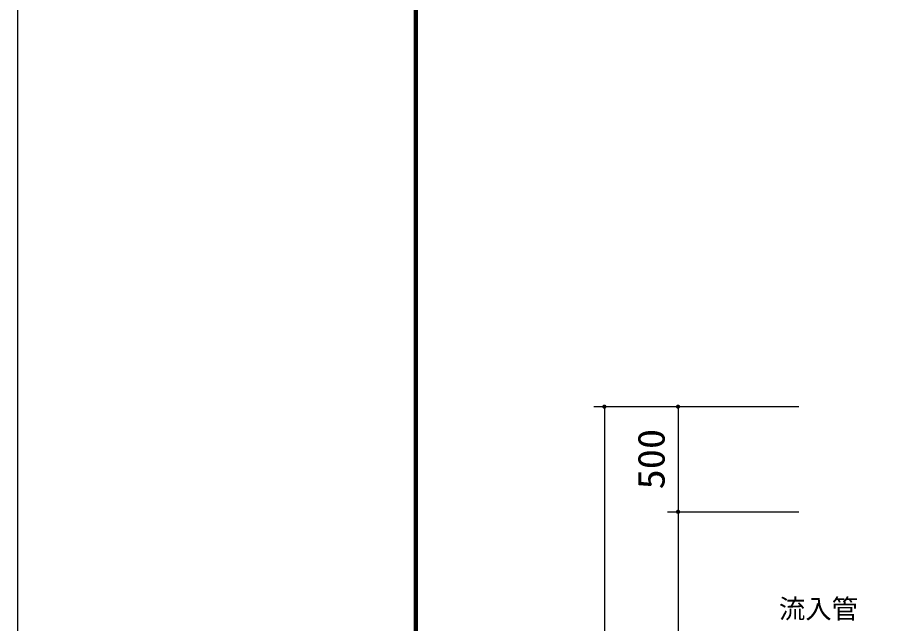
# Model space of a CAD drawing. Units: millimetres, scale not verified. Extents: x -14850 to 14850, y -10500 to 10500.
# Drawn here: x -14850 to -10720, y 1285 to 4168 of the extents above; entities that cross this region are included whole.
import ezdxf
from ezdxf.enums import TextEntityAlignment as Align

# ---------------------------------------------------------------- set-up
doc = ezdxf.new("R2010")
doc.units = ezdxf.units.MM
doc.header["$LTSCALE"] = 50
for name, color, linetype, lineweight in [('0-0_製作', 5, 'Continuous', 25), ('0-1_空気管', 3, 'Continuous', 25), ('0-8_図面枠', 7, 'Continuous', 25), ('0-9_Axis_waku', 7, 'Continuous', 25)]:
    doc.layers.add(name, color=color, linetype=linetype, lineweight=lineweight)
doc.styles.add('ＭＳ ゴシック', font='')
doc.styles.get('ＭＳ ゴシック').set_extended_font_data('MS Gothic')

msp = doc.modelspace()

# ---------------------------------------------------------------- linework, layer by layer
at = {"layer": '0-0_製作', "color": 2}
for p, q in [((-12110.95, 2316.68), (-11710.95, 2316.68)), ((-12060.95, 2316.68), (-12060.95, -683.32)), ((-11760.95, 2316.68), (-11136.33, 2316.68)), ((-11710.95, 2316.68), (-11710.95, 1816.68)), ((-11760.95, 1816.68), (-11136.33, 1816.68)), ((-11710.95, 1816.68), (-11710.95, -183.32))]:
    msp.add_line(p, q, dxfattribs=at)
at = {"layer": '0-0_製作'}
for points in [[(-12070, 2320.94), (-12070.95, 2316.68), (-12070.93, 2317.31)], [(-12070, 2320.94), (-12060.95, 2316.68), (-12070.95, 2316.68)], [(-12060.95, 2316.68), (-12070.87, 2315.43), (-12070.95, 2316.68)], [(-12070, 2320.94), (-12070.93, 2317.31), (-12070.46, 2319.77)], [(-12070.46, 2319.77), (-12070.93, 2317.31), (-12070.77, 2318.55)], [(-12060.95, 2316.68), (-12070.63, 2314.19), (-12070.87, 2315.43)], [(-12060.95, 2316.68), (-12070.25, 2313), (-12070.63, 2314.19)], [(-12060.95, 2316.68), (-12069.71, 2311.86), (-12070.25, 2313)], [(-12069.39, 2322.04), (-12060.95, 2316.68), (-12070, 2320.94)], [(-12060.95, 2316.68), (-12069.04, 2310.8), (-12069.71, 2311.86)], [(-12068.65, 2323.05), (-12060.95, 2316.68), (-12069.39, 2322.04)], [(-12060.95, 2316.68), (-12068.24, 2309.83), (-12069.04, 2310.8)], [(-12067.79, 2323.97), (-12060.95, 2316.68), (-12068.65, 2323.05)], [(-12060.95, 2316.68), (-12067.32, 2308.97), (-12068.24, 2309.83)], [(-12066.83, 2324.77), (-12060.95, 2316.68), (-12067.79, 2323.97)], [(-12060.95, 2316.68), (-12066.31, 2308.24), (-12067.32, 2308.97)], [(-12065.77, 2325.44), (-12060.95, 2316.68), (-12066.83, 2324.77)], [(-12060.95, 2316.68), (-12065.21, 2307.63), (-12066.31, 2308.24)], [(-12064.63, 2325.98), (-12060.95, 2316.68), (-12065.77, 2325.44)], [(-12060.95, 2316.68), (-12064.04, 2307.17), (-12065.21, 2307.63)], [(-12063.44, 2326.36), (-12060.95, 2316.68), (-12064.63, 2325.98)], [(-12060.95, 2316.68), (-12062.82, 2306.86), (-12064.04, 2307.17)], [(-12062.2, 2326.6), (-12060.95, 2316.68), (-12063.44, 2326.36)], [(-12060.95, 2306.68), (-12062.82, 2306.86), (-12060.95, 2316.68)], [(-12060.95, 2326.68), (-12060.95, 2316.68), (-12062.2, 2326.6)], [(-12060.32, 2326.66), (-12060.95, 2316.68), (-12060.95, 2326.68)], [(-12059.07, 2326.5), (-12060.95, 2316.68), (-12060.32, 2326.66)], [(-12057.86, 2326.19), (-12060.95, 2316.68), (-12059.07, 2326.5)], [(-12057.86, 2326.19), (-12050.95, 2316.68), (-12060.95, 2316.68)], [(-12050.95, 2316.68), (-12060.95, 2306.68), (-12060.95, 2316.68)], [(-12050.95, 2316.68), (-12059.7, 2306.76), (-12060.95, 2306.68)], [(-12050.95, 2316.68), (-12058.46, 2306.99), (-12059.7, 2306.76)], [(-12050.95, 2316.68), (-12057.27, 2307.38), (-12058.46, 2306.99)], [(-12056.69, 2325.73), (-12050.95, 2316.68), (-12057.86, 2326.19)], [(-12050.95, 2316.68), (-12056.13, 2307.92), (-12057.27, 2307.38)], [(-12055.59, 2325.12), (-12050.95, 2316.68), (-12056.69, 2325.73)], [(-12050.95, 2316.68), (-12055.07, 2308.59), (-12056.13, 2307.92)], [(-12054.57, 2324.38), (-12050.95, 2316.68), (-12055.59, 2325.12)], [(-12050.95, 2316.68), (-12054.1, 2309.39), (-12055.07, 2308.59)], [(-12053.66, 2323.52), (-12050.95, 2316.68), (-12054.57, 2324.38)], [(-12050.95, 2316.68), (-12053.24, 2310.3), (-12054.1, 2309.39)], [(-12052.86, 2322.56), (-12050.95, 2316.68), (-12053.66, 2323.52)], [(-12050.95, 2316.68), (-12052.51, 2311.32), (-12053.24, 2310.3)], [(-12052.19, 2321.5), (-12050.95, 2316.68), (-12052.86, 2322.56)], [(-12050.95, 2316.68), (-12051.9, 2312.42), (-12052.51, 2311.32)], [(-12051.65, 2320.36), (-12050.95, 2316.68), (-12052.19, 2321.5)], [(-12050.95, 2316.68), (-12051.44, 2313.59), (-12051.9, 2312.42)], [(-12051.26, 2319.17), (-12050.95, 2316.68), (-12051.65, 2320.36)], [(-12050.97, 2316.05), (-12051.44, 2313.59), (-12050.95, 2316.68)], [(-12051.13, 2314.81), (-12051.44, 2313.59), (-12050.97, 2316.05)], [(-12051.03, 2317.93), (-12050.95, 2316.68), (-12051.26, 2319.17)], [(-11720, 2320.94), (-11720.95, 2316.68), (-11720.93, 2317.31)], [(-11720, 2320.94), (-11710.95, 2316.68), (-11720.95, 2316.68)], [(-11710.95, 2316.68), (-11720.87, 2315.43), (-11720.95, 2316.68)], [(-11720, 2320.94), (-11720.93, 2317.31), (-11720.46, 2319.77)], [(-11720.46, 2319.77), (-11720.93, 2317.31), (-11720.77, 2318.55)], [(-11710.95, 2316.68), (-11720.63, 2314.19), (-11720.87, 2315.43)], [(-11710.95, 2316.68), (-11720.25, 2313), (-11720.63, 2314.19)], [(-11710.95, 2316.68), (-11719.71, 2311.86), (-11720.25, 2313)], [(-11719.39, 2322.04), (-11710.95, 2316.68), (-11720, 2320.94)], [(-11710.95, 2316.68), (-11719.04, 2310.8), (-11719.71, 2311.86)], [(-11718.65, 2323.05), (-11710.95, 2316.68), (-11719.39, 2322.04)], [(-11710.95, 2316.68), (-11718.24, 2309.83), (-11719.04, 2310.8)], [(-11717.79, 2323.97), (-11710.95, 2316.68), (-11718.65, 2323.05)], [(-11710.95, 2316.68), (-11717.32, 2308.97), (-11718.24, 2309.83)], [(-11716.83, 2324.77), (-11710.95, 2316.68), (-11717.79, 2323.97)], [(-11710.95, 2316.68), (-11716.31, 2308.24), (-11717.32, 2308.97)], [(-11715.77, 2325.44), (-11710.95, 2316.68), (-11716.83, 2324.77)], [(-11710.95, 2316.68), (-11715.21, 2307.63), (-11716.31, 2308.24)], [(-11714.63, 2325.98), (-11710.95, 2316.68), (-11715.77, 2325.44)], [(-11710.95, 2316.68), (-11714.04, 2307.17), (-11715.21, 2307.63)], [(-11713.44, 2326.36), (-11710.95, 2316.68), (-11714.63, 2325.98)], [(-11710.95, 2316.68), (-11712.82, 2306.86), (-11714.04, 2307.17)], [(-11712.2, 2326.6), (-11710.95, 2316.68), (-11713.44, 2326.36)], [(-11710.95, 2306.68), (-11712.82, 2306.86), (-11710.95, 2316.68)], [(-11710.95, 2326.68), (-11710.95, 2316.68), (-11712.2, 2326.6)], [(-11710.32, 2326.66), (-11710.95, 2316.68), (-11710.95, 2326.68)], [(-11709.07, 2326.5), (-11710.95, 2316.68), (-11710.32, 2326.66)], [(-11707.86, 2326.19), (-11710.95, 2316.68), (-11709.07, 2326.5)], [(-11707.86, 2326.19), (-11700.95, 2316.68), (-11710.95, 2316.68)], [(-11700.95, 2316.68), (-11710.95, 2306.68), (-11710.95, 2316.68)], [(-11700.95, 2316.68), (-11709.7, 2306.76), (-11710.95, 2306.68)], [(-11700.95, 2316.68), (-11708.46, 2306.99), (-11709.7, 2306.76)], [(-11700.95, 2316.68), (-11707.27, 2307.38), (-11708.46, 2306.99)], [(-11706.69, 2325.73), (-11700.95, 2316.68), (-11707.86, 2326.19)], [(-11700.95, 2316.68), (-11706.13, 2307.92), (-11707.27, 2307.38)], [(-11705.59, 2325.12), (-11700.95, 2316.68), (-11706.69, 2325.73)], [(-11700.95, 2316.68), (-11705.07, 2308.59), (-11706.13, 2307.92)], [(-11704.57, 2324.38), (-11700.95, 2316.68), (-11705.59, 2325.12)], [(-11700.95, 2316.68), (-11704.1, 2309.39), (-11705.07, 2308.59)], [(-11703.66, 2323.52), (-11700.95, 2316.68), (-11704.57, 2324.38)], [(-11700.95, 2316.68), (-11703.24, 2310.3), (-11704.1, 2309.39)], [(-11702.86, 2322.56), (-11700.95, 2316.68), (-11703.66, 2323.52)], [(-11700.95, 2316.68), (-11702.51, 2311.32), (-11703.24, 2310.3)], [(-11702.19, 2321.5), (-11700.95, 2316.68), (-11702.86, 2322.56)], [(-11700.95, 2316.68), (-11701.9, 2312.42), (-11702.51, 2311.32)], [(-11701.65, 2320.36), (-11700.95, 2316.68), (-11702.19, 2321.5)], [(-11700.95, 2316.68), (-11701.44, 2313.59), (-11701.9, 2312.42)], [(-11701.26, 2319.17), (-11700.95, 2316.68), (-11701.65, 2320.36)], [(-11700.97, 2316.05), (-11701.44, 2313.59), (-11700.95, 2316.68)], [(-11701.13, 2314.81), (-11701.44, 2313.59), (-11700.97, 2316.05)], [(-11701.03, 2317.93), (-11700.95, 2316.68), (-11701.26, 2319.17)], [(-12060.95, 2306.68), (-12061.58, 2306.7), (-12062.82, 2306.86)], [(-11710.95, 2306.68), (-11711.58, 2306.7), (-11712.82, 2306.86)], [(-11720.46, 1819.77), (-11720.95, 1816.68), (-11720.93, 1817.31)], [(-11720.46, 1819.77), (-11710.95, 1816.68), (-11720.95, 1816.68)], [(-11720.46, 1819.77), (-11720.93, 1817.31), (-11720.77, 1818.55)], [(-11720, 1820.94), (-11710.95, 1816.68), (-11720.46, 1819.77)], [(-11719.39, 1822.04), (-11710.95, 1816.68), (-11720, 1820.94)], [(-11718.65, 1823.05), (-11710.95, 1816.68), (-11719.39, 1822.04)], [(-11717.79, 1823.97), (-11710.95, 1816.68), (-11718.65, 1823.05)], [(-11716.83, 1824.77), (-11710.95, 1816.68), (-11717.79, 1823.97)], [(-11715.77, 1825.44), (-11710.95, 1816.68), (-11716.83, 1824.77)], [(-11714.63, 1825.98), (-11710.95, 1816.68), (-11715.77, 1825.44)], [(-11713.44, 1826.36), (-11710.95, 1816.68), (-11714.63, 1825.98)], [(-11712.2, 1826.6), (-11710.95, 1816.68), (-11713.44, 1826.36)], [(-11710.95, 1826.68), (-11710.95, 1816.68), (-11712.2, 1826.6)], [(-11710.32, 1826.66), (-11710.95, 1816.68), (-11710.95, 1826.68)], [(-11709.07, 1826.5), (-11710.95, 1816.68), (-11710.32, 1826.66)], [(-11709.07, 1826.5), (-11700.95, 1816.68), (-11710.95, 1816.68)], [(-11707.86, 1826.19), (-11700.95, 1816.68), (-11709.07, 1826.5)], [(-11706.69, 1825.73), (-11700.95, 1816.68), (-11707.86, 1826.19)], [(-11705.59, 1825.12), (-11700.95, 1816.68), (-11706.69, 1825.73)], [(-11704.57, 1824.38), (-11700.95, 1816.68), (-11705.59, 1825.12)], [(-11703.66, 1823.52), (-11700.95, 1816.68), (-11704.57, 1824.38)], [(-11702.86, 1822.56), (-11700.95, 1816.68), (-11703.66, 1823.52)], [(-11702.19, 1821.5), (-11700.95, 1816.68), (-11702.86, 1822.56)], [(-11701.65, 1820.36), (-11700.95, 1816.68), (-11702.19, 1821.5)], [(-11701.26, 1819.17), (-11700.95, 1816.68), (-11701.65, 1820.36)], [(-11701.03, 1817.93), (-11700.95, 1816.68), (-11701.26, 1819.17)], [(-11710.95, 1816.68), (-11720.87, 1815.43), (-11720.95, 1816.68)], [(-11710.95, 1816.68), (-11720.63, 1814.19), (-11720.87, 1815.43)], [(-11710.95, 1816.68), (-11720.25, 1813), (-11720.63, 1814.19)], [(-11710.95, 1816.68), (-11719.71, 1811.86), (-11720.25, 1813)], [(-11710.95, 1816.68), (-11719.04, 1810.8), (-11719.71, 1811.86)], [(-11710.95, 1816.68), (-11718.24, 1809.83), (-11719.04, 1810.8)], [(-11710.95, 1816.68), (-11717.32, 1808.97), (-11718.24, 1809.83)], [(-11710.95, 1816.68), (-11716.31, 1808.24), (-11717.32, 1808.97)], [(-11710.95, 1816.68), (-11715.21, 1807.63), (-11716.31, 1808.24)], [(-11710.95, 1816.68), (-11714.04, 1807.17), (-11715.21, 1807.63)], [(-11710.95, 1816.68), (-11712.82, 1806.86), (-11714.04, 1807.17)], [(-11710.95, 1816.68), (-11711.58, 1806.7), (-11712.82, 1806.86)], [(-11710.95, 1806.68), (-11711.58, 1806.7), (-11710.95, 1816.68)], [(-11700.95, 1816.68), (-11710.95, 1806.68), (-11710.95, 1816.68)], [(-11700.95, 1816.68), (-11709.7, 1806.76), (-11710.95, 1806.68)], [(-11700.95, 1816.68), (-11708.46, 1806.99), (-11709.7, 1806.76)], [(-11700.95, 1816.68), (-11707.27, 1807.38), (-11708.46, 1806.99)], [(-11700.95, 1816.68), (-11706.13, 1807.92), (-11707.27, 1807.38)], [(-11700.95, 1816.68), (-11705.07, 1808.59), (-11706.13, 1807.92)], [(-11700.95, 1816.68), (-11704.1, 1809.39), (-11705.07, 1808.59)], [(-11700.95, 1816.68), (-11703.24, 1810.3), (-11704.1, 1809.39)], [(-11700.95, 1816.68), (-11702.51, 1811.32), (-11703.24, 1810.3)], [(-11700.95, 1816.68), (-11701.9, 1812.42), (-11702.51, 1811.32)], [(-11700.95, 1816.68), (-11701.44, 1813.59), (-11701.9, 1812.42)], [(-11700.95, 1816.68), (-11701.13, 1814.81), (-11701.44, 1813.59)], [(-11700.97, 1816.05), (-11701.13, 1814.81), (-11700.95, 1816.68)]]:
    msp.add_solid(points, dxfattribs=at)
at = {"layer": '0-8_図面枠'}
msp.add_lwpolyline([(-14850, -10500), (14850, -10500), (14850, 10500), (-14850, 10500)], close=True, dxfattribs=at)
at = {"layer": '0-9_Axis_waku'}
for p, q in [((-12964, 9629), (-12964, -9679.01)), ((-12963, 9628), (-12963, -9678.01)), ((-12962, 9627), (-12962, -9677.01)), ((-12961, 9626), (-12961, -9676.01)), ((-12960, 9625), (-12960, -9675.01)), ((-12959, 9624), (-12959, -9674.01)), ((-12958, 9623), (-12958, -9673.01)), ((-12957, 9622), (-12957, -9672.01)), ((-12956, 9621), (-12956, -9671.01)), ((-12955, 9620), (-12955, -9670.01)), ((-12954, 9619), (-12954, -9669.01)), ((-12953, 9618), (-12953, -9668.01)), ((-12952, 9617), (-12952, -9667.01)), ((-12951, 9616), (-12951, -9666.01)), ((-12950, 9615), (-12950, -9665))]:
    msp.add_line(p, q, dxfattribs=at)

# ---------------------------------------------------------------- texts
at = {"layer": '0-0_製作', "color": 4, "style": 'ＭＳ ゴシック', "width": 1.1}
msp.add_text('500', height=128.4, rotation=90, dxfattribs=at).set_placement((-11735.95, 1922.93), align=Align.BOTTOM_LEFT)
at = {"layer": '0-1_空気管', "color": 4, "style": 'ＭＳ ゴシック'}
msp.add_text('流入管', height=91.79, dxfattribs=at).set_placement((-11231.45, 1282.05), align=Align.BOTTOM_LEFT)

doc.saveas('drawing.dxf')
